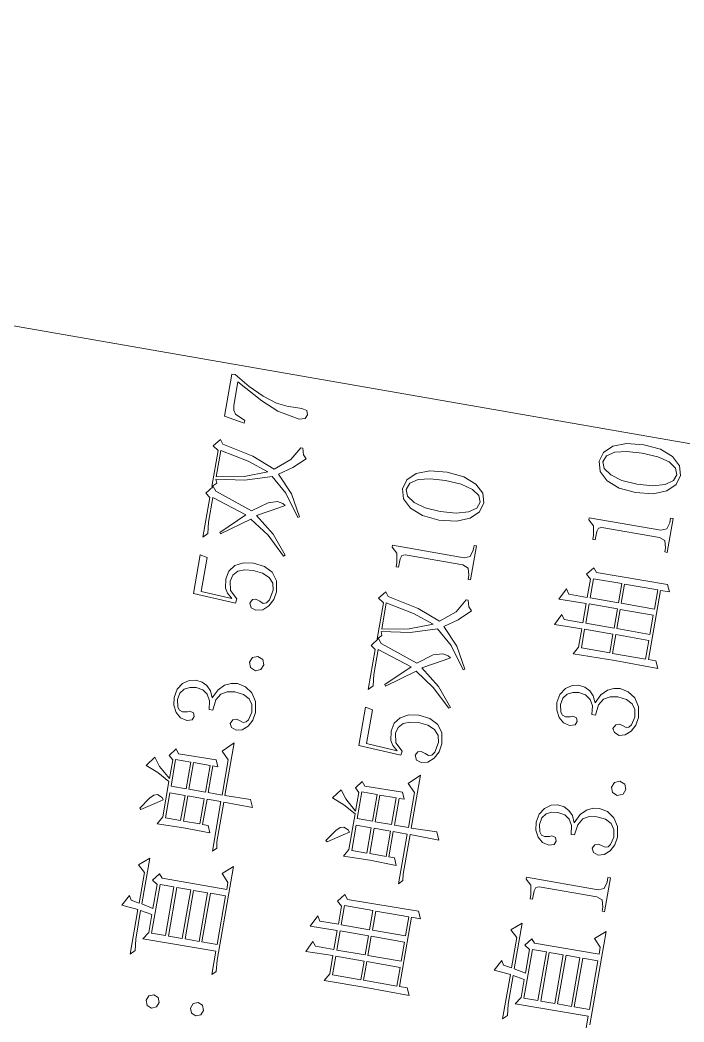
# Model space of a CAD drawing. Extents: x 274235 to 276654, y 142848 to 144425.
# Drawn here: x 275938.925 to 275940.211, y 143105.931 to 143107.872 of the extents above; entities that cross this region are included whole.
import ezdxf

# ---------------------------------------------------------------- set-up
doc = ezdxf.new("R2010")
doc.units = 0
doc.header["$LTSCALE"] = 1.5
doc.layers.get('0').update_dxf_attribs({"linetype": 'CONTINUOUS', "lineweight": 0})
doc.layers.add('_ACM-A-SITE-PAKG', color=1, linetype='CONTINUOUS', lineweight=5)

# ---------------------------------------------------------------- blocks, each defined once
blk = doc.blocks.new('acm_Parking_Truck - Lite Truck 轻型货车-1440549-B1_Working')
at = {"layer": '_ACM-A-SITE-PAKG'}
for p, q in [((1120, 7000), (1120, 1850.1)), ((50.5, 3154.4), (47.7, 3122.3)), ((71.6, 3143.1), (50.5, 3154.4)), ((63.4, 3138.3), (71.6, 3143.1)), ((241.8, 3152.6), (239.9, 3149.8)), ((239.9, 3149.8), (258.3, 3121.4)), ((264.3, 3137.5), (241.8, 3152.6)), ((325.5, 3154.4), (315.8, 3130.1)), ((343.9, 3140.7), (325.5, 3154.4)), ((60.6, 3122.3), (63.4, 3138.3)), ((133.3, 3136.1), (120.4, 3122.3)), ((149.8, 3116.8), (133.3, 3136.1)), ((271.4, 3130), (264.3, 3137.5)), ((273.5, 3123.2), (271.4, 3130)), ((315.8, 3130.1), (302.5, 3105.8)), ((308, 3105.8), (327.8, 3128.7)), ((327.8, 3128.7), (343.9, 3140.7)), ((464.3, 3123.8), (449.6, 3121.6)), ((480.9, 3121), (464.3, 3123.8)), ((864.4, 3131.4), (858, 3122.3)), ((880.1, 3119.5), (864.4, 3131.4)), ((957.3, 3133.2), (950, 3122.3)), ((972, 3121.4), (957.3, 3133.2)), ((-39.6, 3122.3), (-31.4, 3114)), ((47.7, 3122.3), (-39.6, 3122.3)), ((-31.4, 3114), (-9.3, 3116.8)), ((-9.3, 3116.8), (46.8, 3116.8)), ((46.8, 3116.8), (43.1, 3094)), ((55.1, 3094), (59.7, 3116.8)), ((59.7, 3116.8), (149.8, 3116.8)), ((120.4, 3122.3), (60.6, 3122.3)), ((232.6, 3105.8), (217.9, 3114.1)), ((217.9, 3114.1), (218.8, 3062.4)), ((302.5, 3105.8), (232.6, 3105.8)), ((258.3, 3121.4), (265.7, 3110.4)), ((265.7, 3110.4), (269.8, 3113.6)), ((269.8, 3113.6), (273.5, 3123.2)), ((344.8, 3105.8), (308, 3105.8)), ((352.2, 3114.1), (344.8, 3105.8)), ((366.9, 3103), (352.2, 3114.1)), ((427.7, 3104.8), (424.7, 3092.1)), ((436.7, 3115), (427.7, 3104.8)), ((449.6, 3121.6), (436.7, 3115)), ((439.9, 3103), (441.8, 3109.3)), ((441.8, 3109.3), (447.4, 3113.5)), ((447.4, 3113.5), (461.5, 3116.8)), ((461.5, 3116.8), (474.5, 3114.4)), ((474.5, 3114.4), (483.6, 3107.4)), ((493.8, 3112.5), (480.9, 3121)), ((483.6, 3107.4), (488.9, 3097.2)), ((502, 3100.8), (493.8, 3112.5)), ((669.5, 3121.5), (664.9, 3038.5)), ((744.9, 3121.5), (669.5, 3121.5)), ((672.2, 3046.6), (675.9, 3107.3)), ((675.9, 3107.3), (742.2, 3107.3)), ((742.2, 3107.3), (744.9, 3121.5)), ((779.8, 3122.3), (788.1, 3114)), ((858, 3122.3), (779.8, 3122.3)), ((788.1, 3114), (810.2, 3116.8)), ((810.2, 3116.8), (858.9, 3116.8)), ((858.9, 3116.8), (836.8, 3047.8)), ((846, 3038.6), (871.8, 3113.1)), ((871.8, 3113.1), (880.1, 3119.5)), ((879.1, 3122.3), (887.4, 3114)), ((950, 3122.3), (879.1, 3122.3)), ((887.4, 3114), (894.8, 3116.8)), ((894.8, 3116.8), (902.6, 3061.1)), ((899.4, 3116.8), (950.9, 3116.8)), ((909.3, 3064.1), (899.4, 3116.8)), ((950.9, 3116.8), (939.6, 3060.9)), ((950.7, 3053.7), (963.8, 3115)), ((963.8, 3115), (972, 3121.4)), ((1017.5, 3121.5), (1011, 3081.4)), ((1100.5, 3121.5), (1017.5, 3121.5)), ((1025.3, 3100.9), (1032.3, 3105.7)), ((1032.3, 3105.7), (1041.5, 3107.3)), ((1041.5, 3107.3), (1087.6, 3107.3)), ((1087.6, 3107.3), (1059.5, 3055.3)), ((1082.7, 3084.4), (1100.5, 3115.1)), ((1100.5, 3115.1), (1100.5, 3121.5)), ((7.3, 3094), (-6.5, 3103.2)), ((-6.5, 3103.2), (-5.6, 2959.8)), ((43.1, 3094), (7.3, 3094)), ((7.3, 3088.5), (102.9, 3088.5)), ((7.3, 3061.1), (7.3, 3088.5)), ((102, 3094), (55.1, 3094)), ((108.4, 3104.1), (102, 3094)), ((102.9, 3088.5), (102.9, 3061.1)), ((123.1, 3093.1), (108.4, 3104.1)), ((115.8, 3086.6), (123.1, 3093.1)), ((115.8, 2959.8), (115.8, 3086.6)), ((231.7, 3100.3), (281.3, 3100.3)), ((231.7, 3070.5), (231.7, 3100.3)), ((281.3, 3100.3), (281.3, 3070.5)), ((294.2, 3100.3), (346.6, 3100.3)), ((294.2, 3070.5), (294.2, 3100.3)), ((346.6, 3100.3), (346.6, 3070.5)), ((358.6, 3096.6), (366.9, 3103)), ((359.5, 3022.7), (358.6, 3096.6)), ((424.7, 3092.1), (428, 3081.9)), ((441.7, 3093.8), (439.9, 3103)), ((443.6, 3089.2), (441.7, 3093.8)), ((441.7, 3081.8), (443.6, 3089.2)), ((490.7, 3085.4), (488.4, 3071.9)), ((488.9, 3097.2), (490.7, 3085.4)), ((504.8, 3088.4), (502, 3100.8)), ((503.1, 3075.8), (504.8, 3088.4)), ((794.5, 3091.9), (791.8, 3090.1)), ((791.8, 3090.1), (830.4, 3036.7)), ((836.8, 3047.8), (794.5, 3091.9)), ((1016.5, 3081.4), (1025.3, 3100.9)), ((-131.9, 3073), (-135.6, 3063.8)), ((-122.7, 3076.7), (-131.9, 3073)), ((-113.4, 3073), (-122.7, 3076.7)), ((-109.7, 3063.8), (-113.4, 3073)), ((281.3, 3070.5), (231.7, 3070.5)), ((346.6, 3070.5), (294.2, 3070.5)), ((428, 3081.9), (435.1, 3079.1)), ((435.1, 3079.1), (441.7, 3081.8)), ((488.4, 3071.9), (481.5, 3061.7)), ((497.9, 3065.2), (503.1, 3075.8)), ((1011, 3081.4), (1016.5, 3081.4)), ((1068.9, 3054.5), (1082.7, 3084.4)), ((-135.6, 3063.8), (-131.9, 3054.5)), ((-131.9, 3054.5), (-122.7, 3050.8)), ((-122.7, 3050.8), (-113.4, 3054.5)), ((-113.4, 3054.5), (-109.7, 3063.8)), ((102.9, 3061.1), (7.3, 3061.1)), ((7.3, 3055.5), (102.9, 3055.5)), ((7.3, 3028.1), (7.3, 3055.5)), ((102.9, 3055.5), (102.9, 3028.1)), ((218.8, 3062.4), (217.9, 3010.7)), ((231.7, 3065), (281.3, 3065)), ((231.7, 3032.8), (231.7, 3065)), ((281.3, 3065), (281.3, 3032.8)), ((294.2, 3065), (346.6, 3065)), ((294.2, 3032.8), (294.2, 3065)), ((346.6, 3065), (346.6, 3032.8)), ((469.8, 3055.3), (453, 3053.2)), ((453, 3053.2), (453, 3046.1)), ((453, 3046.1), (473.6, 3043.6)), ((481.5, 3061.7), (469.8, 3055.3)), ((476.3, 3051.2), (489.1, 3056.9)), ((493.6, 3042.6), (476.3, 3051.2)), ((489.1, 3056.9), (497.9, 3065.2)), ((681.3, 3056.9), (672.2, 3046.6)), ((673.3, 3036.8), (687.3, 3052)), ((690.1, 3062.2), (681.3, 3056.9)), ((687.3, 3052), (705.1, 3055.5)), ((707.9, 3065), (690.1, 3062.2)), ((705.1, 3055.5), (717.4, 3052.8)), ((723.7, 3061.7), (707.9, 3065)), ((717.4, 3052.8), (726.2, 3044.4)), ((736.3, 3051.8), (723.7, 3061.7)), ((744.5, 3036.6), (736.3, 3051.8)), ((902.6, 3061.1), (918.7, 3010.4)), ((926, 3020.2), (909.3, 3064.1)), ((939.6, 3060.9), (926, 3020.2)), ((933.4, 3008.9), (950.7, 3053.7)), ((1059.5, 3055.3), (1044.9, 3021)), ((1060.1, 3026.8), (1068.9, 3054.5)), ((102.9, 3028.1), (7.3, 3028.1)), ((281.3, 3032.8), (231.7, 3032.8)), ((231.7, 3016.2), (231.7, 3027.3)), ((231.7, 3027.3), (281.3, 3027.3)), ((281.3, 3027.3), (281.3, 2999.8)), ((346.6, 3032.8), (294.2, 3032.8)), ((294.2, 2999.8), (294.2, 3027.3)), ((294.2, 3027.3), (346.6, 3027.3)), ((346.6, 3027.3), (346.6, 3017.2)), ((473.6, 3043.6), (486.4, 3036.1)), ((486.4, 3036.1), (493.1, 3024.6)), ((504.4, 3031.8), (493.6, 3042.6)), ((510, 3019.9), (504.4, 3031.8)), ((664.9, 3038.5), (673.3, 3036.8)), ((726.2, 3044.4), (731.4, 3031.6)), ((731.4, 3031.6), (733.2, 3015.4)), ((747.3, 3017.1), (744.5, 3036.6)), ((830.4, 3036.7), (805.3, 2998.8)), ((808.8, 2989.4), (838.7, 3027.5)), ((838.7, 3027.5), (860.7, 2987.1)), ((867.2, 3009.6), (846, 3038.6)), ((1057.2, 3002.9), (1060.1, 3026.8)), ((7.3, 3022.6), (102.9, 3022.6)), ((7.3, 2995.1), (7.3, 3022.6)), ((102.9, 3022.6), (102.9, 2995.1)), ((217.9, 3010.7), (231.7, 3016.2)), ((346.6, 3017.2), (359.5, 3022.7)), ((377.9, 3014.6), (363.2, 2999.8)), ((398.1, 2994.3), (377.9, 3014.6)), ((433.5, 3008.5), (426.1, 3004.3)), ((441.3, 3004.3), (433.5, 3008.5)), ((493.1, 3024.6), (495.4, 3009.8)), ((495.4, 3009.8), (493.3, 2992.4)), ((508.6, 2991.5), (511.9, 3007.9)), ((511.9, 3007.9), (510, 3019.9)), ((669.8, 3010.8), (661, 3006.6)), ((677.2, 3007.2), (669.8, 3010.8)), ((733.2, 3015.4), (731.1, 2996.4)), ((744.4, 2995.1), (747.3, 3017.1)), ((872.7, 2991.7), (867.2, 3009.6)), ((918.7, 3010.4), (891.1, 2978.8)), ((956.9, 2980.5), (933.4, 3008.9)), ((1044.9, 3021), (1036.9, 2978.2)), ((-122.7, 2989.6), (-131.9, 2985.9)), ((-113.4, 2985.9), (-122.7, 2989.6)), ((102.9, 2995.1), (7.3, 2995.1)), ((7.3, 2989.6), (102.9, 2989.6)), ((7.3, 2959.8), (7.3, 2989.6)), ((102.9, 2989.6), (102.9, 2959.8)), ((281.3, 2999.8), (183.8, 2999.8)), ((183.8, 2999.8), (191.2, 2992.5)), ((191.2, 2992.5), (203.2, 2994.3)), ((203.2, 2994.3), (281.3, 2994.3)), ((281.3, 2994.3), (280.4, 2937.8)), ((363.2, 2999.8), (294.2, 2999.8)), ((294.2, 2994.3), (398.1, 2994.3)), ((295.1, 2944.3), (294.2, 2994.3)), ((426.1, 3004.3), (422.4, 2994.5)), ((422.4, 2994.5), (425.4, 2983.1)), ((439.9, 2983.7), (441.7, 2990.1)), ((443.6, 2997.4), (441.3, 3004.3)), ((441.7, 2990.1), (443.6, 2997.4)), ((493.3, 2992.4), (487, 2980.3)), ((498.9, 2977.1), (508.6, 2991.5)), ((546.7, 2988.2), (542.5, 2977.8)), ((556.6, 2992), (546.7, 2988.2)), ((566.5, 2987.7), (556.6, 2992)), ((661, 3006.6), (657.8, 2997)), ((657.8, 2997), (661.1, 2984.1)), ((673.5, 2985.3), (676.3, 2992.6)), ((676.3, 2992.6), (679, 3000.8)), ((679, 3000.8), (677.2, 3007.2)), ((731.1, 2996.4), (725.1, 2982.4)), ((735.8, 2978.2), (744.4, 2995.1)), ((805.3, 2998.8), (770.6, 2962.2)), ((772.5, 2959.5), (808.8, 2989.4)), ((870.4, 2981.1), (872.7, 2991.7)), ((891.8, 2968), (925.1, 2998.8)), ((925.1, 2998.8), (942.6, 2973.7)), ((1058.1, 2992.9), (1057.2, 3002.9)), ((1058.1, 2976.5), (1058.1, 2992.9)), ((-131.9, 2985.9), (-135.6, 2976.7)), ((-135.6, 2976.7), (-131.9, 2967.4)), ((-109.7, 2976.7), (-113.4, 2985.9)), ((-113.4, 2967.4), (-109.7, 2976.7)), ((144.3, 2973.6), (129.6, 2959.8)), ((161.8, 2954.3), (144.3, 2973.6)), ((425.4, 2983.1), (434.4, 2973)), ((434.4, 2973), (447.5, 2966)), ((441.6, 2978.6), (439.9, 2983.7)), ((446.8, 2974.5), (441.6, 2978.6)), ((462.1, 2970.8), (446.8, 2974.5)), ((476.6, 2973.2), (462.1, 2970.8)), ((487, 2980.3), (476.6, 2973.2)), ((483.5, 2967.1), (498.9, 2977.1)), ((542.5, 2977.8), (546.7, 2967.5)), ((570.7, 2977.8), (566.5, 2987.7)), ((566.5, 2967.5), (570.7, 2977.8)), ((661.1, 2984.1), (670.7, 2973.4)), ((670.7, 2973.4), (684.6, 2966.1)), ((675.7, 2979), (673.5, 2985.3)), ((682.4, 2974.4), (675.7, 2979)), ((701.8, 2970.8), (682.4, 2974.4)), ((715.2, 2973.7), (701.8, 2970.8)), ((725.1, 2982.4), (715.2, 2973.7)), ((721.1, 2967.3), (735.8, 2978.2)), ((891.1, 2978.8), (848.8, 2947.6)), ((860.7, 2987.1), (867.2, 2976)), ((867.2, 2976), (870.4, 2981.1)), ((942.6, 2973.7), (963.8, 2951.3)), ((983.1, 2965), (956.9, 2980.5)), ((1036.9, 2978.2), (1040.1, 2966.9)), ((1055.8, 2966.5), (1058.1, 2976.5)), ((-131.9, 2967.4), (-122.7, 2963.7)), ((-122.7, 2963.7), (-113.4, 2967.4)), ((-5.6, 2959.8), (-51.6, 2959.8)), ((-51.6, 2959.8), (-44.2, 2952.5)), ((-44.2, 2952.5), (-22.2, 2954.3)), ((-22.2, 2954.3), (161.8, 2954.3)), ((102.9, 2959.8), (7.3, 2959.8)), ((129.6, 2959.8), (115.8, 2959.8)), ((447.5, 2966), (463, 2963.7)), ((463, 2963.7), (483.5, 2967.1)), ((546.7, 2967.5), (556.6, 2963.7)), ((556.6, 2963.7), (566.5, 2967.5)), ((684.6, 2966.1), (700.2, 2963.7)), ((700.2, 2963.7), (721.1, 2967.3)), ((770.6, 2962.2), (772.5, 2959.5)), ((850.6, 2944.9), (891.8, 2968)), ((963.8, 2951.3), (970.4, 2957.9)), ((970.4, 2957.9), (983.1, 2961.3)), ((983.1, 2961.3), (983.1, 2965)), ((1040.1, 2966.9), (1048, 2963.7)), ((1048, 2963.7), (1055.8, 2966.5)), ((280.4, 2937.8), (295.1, 2944.3)), ((848.8, 2947.6), (850.6, 2944.9)), ((45, 2778.2), (23.8, 2788.5)), ((23.8, 2788.5), (24.7, 2735.2)), ((36.7, 2771.7), (45, 2778.2)), ((95.6, 2777.3), (73.5, 2788.5)), ((73.5, 2788.5), (74.4, 2735.2)), ((86.4, 2771.7), (95.6, 2777.3)), ((241.8, 2786.7), (239.9, 2783.9)), ((239.9, 2783.9), (258.3, 2755.5)), ((264.3, 2771.5), (241.8, 2786.7)), ((325.5, 2788.5), (315.8, 2764.2)), ((343.9, 2774.7), (325.5, 2788.5)), ((327.8, 2762.8), (343.9, 2774.7)), ((36.7, 2735.2), (36.7, 2771.7)), ((86.4, 2735.2), (86.4, 2771.7)), ((258.3, 2755.5), (265.7, 2744.5)), ((271.4, 2764.1), (264.3, 2771.5)), ((269.8, 2747.7), (273.5, 2757.3)), ((273.5, 2757.3), (271.4, 2764.1)), ((315.8, 2764.2), (302.5, 2739.9)), ((308, 2739.9), (327.8, 2762.8)), ((434, 2755.5), (429.4, 2672.5)), ((509.5, 2755.5), (434, 2755.5)), ((506.7, 2741.4), (509.5, 2755.5)), ((544.4, 2756.3), (552.6, 2748.1)), ((622.5, 2756.3), (544.4, 2756.3)), ((629, 2765.5), (622.5, 2756.3)), ((644.6, 2753.6), (629, 2765.5)), ((643.7, 2756.3), (652, 2748.1)), ((714.5, 2756.3), (643.7, 2756.3)), ((721.9, 2767.3), (714.5, 2756.3)), ((736.6, 2755.4), (721.9, 2767.3)), ((728.3, 2749), (736.6, 2755.4)), ((823.8, 2757.9), (813.5, 2747.3)), ((827.3, 2757.9), (823.8, 2757.9)), ((827.3, 2617.3), (827.3, 2757.9)), ((938.4, 2757.9), (919.4, 2752.4)), ((956.9, 2752.6), (938.4, 2757.9)), ((-25.8, 2743.4), (-24.9, 2661.8)), ((-11.1, 2735.2), (-25.8, 2743.4)), ((130.5, 2744.4), (122.2, 2735.2)), ((145.2, 2732.4), (130.5, 2744.4)), ((232.6, 2739.9), (217.9, 2748.1)), ((217.9, 2748.1), (218.8, 2696.5)), ((302.5, 2739.9), (232.6, 2739.9)), ((265.7, 2744.5), (269.8, 2747.7)), ((344.8, 2739.9), (308, 2739.9)), ((352.2, 2748.1), (344.8, 2739.9)), ((366.9, 2737.1), (352.2, 2748.1)), ((358.6, 2730.6), (366.9, 2737.1)), ((436.8, 2680.7), (440.5, 2741.4)), ((440.5, 2741.4), (506.7, 2741.4)), ((552.6, 2748.1), (574.7, 2750.8)), ((574.7, 2750.8), (623.5, 2750.8)), ((623.5, 2750.8), (601.4, 2681.9)), ((610.6, 2672.7), (636.3, 2747.2)), ((636.3, 2747.2), (644.6, 2753.6)), ((652, 2748.1), (659.3, 2750.8)), ((659.3, 2750.8), (667.2, 2695.1)), ((663.9, 2750.8), (715.4, 2750.8)), ((673.8, 2698.2), (663.9, 2750.8)), ((715.4, 2750.8), (704.2, 2695)), ((715.2, 2687.8), (728.3, 2749)), ((795.7, 2743.8), (787.5, 2743.8)), ((787.5, 2743.8), (787.5, 2739.1)), ((787.5, 2739.1), (804, 2739.1)), ((813.5, 2747.3), (795.7, 2743.8)), ((804, 2739.1), (810.9, 2736.7)), ((810.9, 2736.7), (813.2, 2730.6)), ((904.2, 2735.9), (894.2, 2710.5)), ((919.4, 2752.4), (904.2, 2735.9)), ((916.3, 2731.1), (926.3, 2745.9)), ((926.3, 2745.9), (938.5, 2750.8)), ((938.5, 2750.8), (951.7, 2745.9)), ((951.7, 2745.9), (961.1, 2731.1)), ((971.8, 2736.9), (956.9, 2752.6)), ((981.8, 2711.7), (971.8, 2736.9)), ((-12.1, 2729.6), (24.7, 2729.6)), ((-12.1, 2673.9), (-12.1, 2729.6)), ((24.7, 2735.2), (-11.1, 2735.2)), ((24.7, 2729.6), (24.7, 2673.9)), ((74.4, 2735.2), (36.7, 2735.2)), ((36.7, 2729.6), (74.4, 2729.6)), ((36.7, 2673.9), (36.7, 2729.6)), ((74.4, 2729.6), (74.4, 2673.9)), ((122.2, 2735.2), (86.4, 2735.2)), ((86.4, 2729.6), (124.1, 2729.6)), ((86.4, 2673.9), (86.4, 2729.6)), ((124.1, 2729.6), (124.1, 2673.9)), ((136.9, 2726), (145.2, 2732.4)), ((137.9, 2586.6), (136.9, 2726)), ((231.7, 2734.3), (281.3, 2734.3)), ((231.7, 2704.6), (231.7, 2734.3)), ((281.3, 2734.3), (281.3, 2704.6)), ((294.2, 2734.3), (346.6, 2734.3)), ((294.2, 2704.6), (294.2, 2734.3)), ((346.6, 2734.3), (346.6, 2704.6)), ((359.5, 2656.8), (358.6, 2730.6)), ((559.1, 2726), (556.3, 2724.2)), ((556.3, 2724.2), (595, 2670.8)), ((601.4, 2681.9), (559.1, 2726)), ((813.2, 2730.6), (813.2, 2617.5)), ((909.6, 2708), (916.3, 2731.1)), ((961.1, 2731.1), (966.7, 2708)), ((281.3, 2704.6), (231.7, 2704.6)), ((231.7, 2699), (281.3, 2699)), ((231.7, 2666.9), (231.7, 2699)), ((281.3, 2699), (281.3, 2666.9)), ((346.6, 2704.6), (294.2, 2704.6)), ((294.2, 2699), (346.6, 2699)), ((294.2, 2666.9), (294.2, 2699)), ((346.6, 2699), (346.6, 2666.9)), ((472.5, 2699), (454.6, 2696.3)), ((488.3, 2695.8), (472.5, 2699)), ((690.6, 2654.3), (673.8, 2698.2)), ((894.2, 2710.5), (890.9, 2678.3)), ((907.4, 2678.3), (909.6, 2708)), ((966.7, 2708), (968.6, 2678.3)), ((985.1, 2678.3), (981.8, 2711.7)), ((218.8, 2696.5), (217.9, 2644.8)), ((445.8, 2691), (436.8, 2680.7)), ((437.9, 2670.9), (451.9, 2686)), ((454.6, 2696.3), (445.8, 2691)), ((451.9, 2686), (469.7, 2689.6)), ((469.7, 2689.6), (481.9, 2686.8)), ((481.9, 2686.8), (490.7, 2678.5)), ((500.9, 2685.9), (488.3, 2695.8)), ((490.7, 2678.5), (496, 2665.6)), ((509.1, 2670.7), (500.9, 2685.9)), ((667.2, 2695.1), (683.2, 2644.4)), ((704.2, 2695), (690.6, 2654.3)), ((698, 2643), (715.2, 2687.8)), ((890.9, 2678.3), (894.3, 2644.2)), ((909.6, 2647.3), (907.4, 2678.3)), ((968.6, 2678.3), (966.6, 2647.3)), ((981.8, 2644.8), (985.1, 2678.3)), ((-24.9, 2661.8), (-25.8, 2576.6)), ((24.7, 2673.9), (-12.1, 2673.9)), ((-12.1, 2668.4), (24.7, 2668.4)), ((-12.1, 2603.3), (-12.1, 2668.4)), ((24.7, 2668.4), (24.7, 2603.3)), ((74.4, 2673.9), (36.7, 2673.9)), ((36.7, 2668.4), (74.4, 2668.4)), ((36.7, 2603.3), (36.7, 2668.4)), ((74.4, 2668.4), (74.4, 2603.3)), ((124.1, 2673.9), (86.4, 2673.9)), ((86.4, 2668.4), (124.1, 2668.4)), ((86.4, 2603.3), (86.4, 2668.4)), ((124.1, 2668.4), (124.1, 2603.3)), ((281.3, 2666.9), (231.7, 2666.9)), ((231.7, 2650.3), (231.7, 2661.4)), ((231.7, 2661.4), (281.3, 2661.4)), ((281.3, 2661.4), (281.3, 2633.9)), ((346.6, 2666.9), (294.2, 2666.9)), ((294.2, 2633.9), (294.2, 2661.4)), ((294.2, 2661.4), (346.6, 2661.4)), ((346.6, 2661.4), (346.6, 2651.2)), ((429.4, 2672.5), (437.9, 2670.9)), ((496, 2665.6), (497.7, 2649.5)), ((511.9, 2651.1), (509.1, 2670.7)), ((595, 2670.8), (569.9, 2632.9)), ((573.3, 2623.5), (603.2, 2661.6)), ((603.2, 2661.6), (625.3, 2621.2)), ((631.7, 2643.7), (610.6, 2672.7)), ((217.9, 2644.8), (231.7, 2650.3)), ((346.6, 2651.2), (359.5, 2656.8)), ((377.9, 2648.6), (363.2, 2633.9)), ((398.1, 2628.4), (377.9, 2648.6)), ((425.6, 2640.7), (422.4, 2631)), ((434.4, 2644.9), (425.6, 2640.7)), ((441.7, 2641.2), (434.4, 2644.9)), ((443.6, 2634.9), (441.7, 2641.2)), ((497.7, 2649.5), (495.7, 2630.5)), ((509, 2629.2), (511.9, 2651.1)), ((637.3, 2625.8), (631.7, 2643.7)), ((683.2, 2644.4), (655.7, 2612.8)), ((721.4, 2614.6), (698, 2643)), ((894.3, 2644.2), (904.6, 2618.8)), ((916.3, 2624.1), (909.6, 2647.3)), ((966.6, 2647.3), (960.6, 2624.1)), ((971.8, 2619.3), (981.8, 2644.8)), ((281.3, 2633.9), (183.8, 2633.9)), ((183.8, 2633.9), (191.2, 2626.6)), ((191.2, 2626.6), (203.2, 2628.4)), ((203.2, 2628.4), (281.3, 2628.4)), ((281.3, 2628.4), (280.4, 2571.9)), ((363.2, 2633.9), (294.2, 2633.9)), ((294.2, 2628.4), (398.1, 2628.4)), ((295.1, 2578.4), (294.2, 2628.4)), ((422.4, 2631), (425.6, 2618.2)), ((438.1, 2619.4), (440.8, 2626.7)), ((440.3, 2613), (438.1, 2619.4)), ((440.8, 2626.7), (443.6, 2634.9)), ((495.7, 2630.5), (489.6, 2616.5)), ((500.3, 2612.2), (509, 2629.2)), ((569.9, 2632.9), (535.2, 2596.3)), ((537, 2593.6), (573.3, 2623.5)), ((625.3, 2621.2), (631.7, 2610.1)), ((635, 2615.2), (637.3, 2625.8)), ((656.3, 2602), (689.7, 2632.9)), ((689.7, 2632.9), (707.2, 2607.8)), ((926.3, 2609.7), (916.3, 2624.1)), ((960.6, 2624.1), (951.1, 2609.7)), ((956.9, 2603.2), (971.8, 2619.3)), ((24.7, 2603.3), (-12.1, 2603.3)), ((74.4, 2603.3), (36.7, 2603.3)), ((124.1, 2603.3), (86.4, 2603.3)), ((425.6, 2618.2), (435.3, 2607.5)), ((435.3, 2607.5), (449.1, 2600.2)), ((447, 2608.5), (440.3, 2613)), ((466.4, 2604.9), (447, 2608.5)), ((449.1, 2600.2), (464.8, 2597.8)), ((464.8, 2597.8), (485.7, 2601.4)), ((479.8, 2607.8), (466.4, 2604.9)), ((489.6, 2616.5), (479.8, 2607.8)), ((485.7, 2601.4), (500.3, 2612.2)), ((655.7, 2612.8), (613.3, 2581.7)), ((615.2, 2579), (656.3, 2602)), ((631.7, 2610.1), (635, 2615.2)), ((707.2, 2607.8), (728.3, 2585.4)), ((747.6, 2599.1), (721.4, 2614.6)), ((795.7, 2602.5), (787.5, 2602.5)), ((787.5, 2602.5), (787.5, 2597.8)), ((809.1, 2606.2), (795.7, 2602.5)), ((813.2, 2617.5), (809.1, 2606.2)), ((831.9, 2606.2), (827.3, 2617.3)), ((844.8, 2602.5), (831.9, 2606.2)), ((854, 2602.5), (844.8, 2602.5)), ((854, 2597.8), (854, 2602.5)), ((904.6, 2618.8), (920, 2603.1)), ((920, 2603.1), (938.4, 2597.8)), ((938.5, 2604.9), (926.3, 2609.7)), ((938.4, 2597.8), (956.9, 2603.2)), ((951.1, 2609.7), (938.5, 2604.9)), ((-25.8, 2576.6), (-12.1, 2583)), ((-12.1, 2583), (-12.1, 2597.8)), ((-12.1, 2597.8), (124.1, 2597.8)), ((124.1, 2597.8), (124.1, 2580.3)), ((124.1, 2580.3), (137.9, 2586.6)), ((535.2, 2596.3), (537, 2593.6)), ((613.3, 2581.7), (615.2, 2579)), ((728.3, 2585.4), (735, 2592)), ((735, 2592), (747.6, 2595.4)), ((747.6, 2595.4), (747.6, 2599.1)), ((787.5, 2597.8), (854, 2597.8)), ((280.4, 2571.9), (295.1, 2578.4)), ((50.5, 2422.6), (47.7, 2390.4)), ((71.6, 2411.2), (50.5, 2422.6)), ((60.6, 2390.4), (63.4, 2406.5)), ((63.4, 2406.5), (71.6, 2411.2)), ((751.3, 2412.3), (730.2, 2422.6)), ((730.2, 2422.6), (731.1, 2369.2)), ((743, 2405.7), (751.3, 2412.3)), ((801.9, 2411.4), (779.8, 2422.6)), ((779.8, 2422.6), (780.7, 2369.2)), ((792.7, 2405.7), (801.9, 2411.4)), ((-39.6, 2390.4), (-31.4, 2382.1)), ((47.7, 2390.4), (-39.6, 2390.4)), ((120.4, 2390.4), (60.6, 2390.4)), ((133.3, 2404.2), (120.4, 2390.4)), ((149.8, 2384.9), (133.3, 2404.2)), ((235.2, 2392), (224.9, 2381.4)), ((238.7, 2392), (235.2, 2392)), ((238.7, 2251.4), (238.7, 2392)), ((331.8, 2389.8), (319, 2383.1)), ((346.6, 2392), (331.8, 2389.8)), ((363.1, 2389.1), (346.6, 2392)), ((376, 2380.6), (363.1, 2389.1)), ((567.3, 2389.8), (554.4, 2383.1)), ((582, 2392), (567.3, 2389.8)), ((598.6, 2389.1), (582, 2392)), ((611.5, 2380.6), (598.6, 2389.1)), ((743, 2369.2), (743, 2405.7)), ((792.7, 2369.2), (792.7, 2405.7)), ((941.5, 2392), (931.3, 2381.4)), ((945.1, 2392), (941.5, 2392)), ((945.1, 2251.4), (945.1, 2392)), ((1037.1, 2386.5), (1021.9, 2370)), ((1056.2, 2392), (1037.1, 2386.5)), ((1074.6, 2386.7), (1056.2, 2392)), ((1089.6, 2370.9), (1074.6, 2386.7)), ((-31.4, 2382.1), (-9.3, 2384.9)), ((-9.3, 2384.9), (46.8, 2384.9)), ((7.3, 2362.2), (-6.5, 2371.4)), ((-6.5, 2371.4), (-5.6, 2228)), ((46.8, 2384.9), (43.1, 2362.2)), ((55.1, 2362.2), (59.7, 2384.9)), ((59.7, 2384.9), (149.8, 2384.9)), ((108.4, 2372.3), (102, 2362.2)), ((123.1, 2361.3), (108.4, 2372.3)), ((207.1, 2377.8), (198.9, 2377.8)), ((198.9, 2377.8), (198.9, 2373.1)), ((198.9, 2373.1), (215.4, 2373.1)), ((224.9, 2381.4), (207.1, 2377.8)), ((215.4, 2373.1), (222.3, 2370.8)), ((222.3, 2370.8), (224.6, 2364.7)), ((310, 2373), (307, 2360.3)), ((319, 2383.1), (310, 2373)), ((322.2, 2371.1), (324, 2377.4)), ((324, 2362), (322.2, 2371.1)), ((324, 2377.4), (329.7, 2381.7)), ((329.7, 2381.7), (343.7, 2384.9)), ((343.7, 2384.9), (356.8, 2382.6)), ((356.8, 2382.6), (365.9, 2375.5)), ((365.9, 2375.5), (371.2, 2365.3)), ((384.3, 2368.9), (376, 2380.6)), ((387.1, 2356.5), (384.3, 2368.9)), ((545.4, 2373), (542.5, 2360.3)), ((554.4, 2383.1), (545.4, 2373)), ((557.6, 2371.1), (559.5, 2377.4)), ((559.5, 2362), (557.6, 2371.1)), ((559.5, 2377.4), (565.1, 2381.7)), ((565.1, 2381.7), (579.2, 2384.9)), ((579.2, 2384.9), (592.3, 2382.6)), ((592.3, 2382.6), (601.3, 2375.5)), ((601.3, 2375.5), (606.6, 2365.3)), ((619.7, 2368.9), (611.5, 2380.6)), ((622.5, 2356.5), (619.7, 2368.9)), ((680.5, 2377.5), (681.4, 2295.9)), ((695.2, 2369.2), (680.5, 2377.5)), ((731.1, 2369.2), (695.2, 2369.2)), ((780.7, 2369.2), (743, 2369.2)), ((828.6, 2369.2), (792.7, 2369.2)), ((836.8, 2378.4), (828.6, 2369.2)), ((851.6, 2366.5), (836.8, 2378.4)), ((913.5, 2377.8), (905.2, 2377.8)), ((905.2, 2377.8), (905.2, 2373.1)), ((905.2, 2373.1), (921.7, 2373.1)), ((931.3, 2381.4), (913.5, 2377.8)), ((921.7, 2373.1), (928.6, 2370.8)), ((928.6, 2370.8), (930.9, 2364.7)), ((1021.9, 2370), (1012, 2344.6)), ((1034.1, 2365.2), (1044.1, 2380)), ((1044.1, 2380), (1056.2, 2384.9)), ((1056.2, 2384.9), (1069.4, 2380)), ((1069.4, 2380), (1078.8, 2365.2)), ((1099.5, 2345.8), (1089.6, 2370.9)), ((43.1, 2362.2), (7.3, 2362.2)), ((7.3, 2356.7), (102.9, 2356.7)), ((7.3, 2329.2), (7.3, 2356.7)), ((102, 2362.2), (55.1, 2362.2)), ((102.9, 2356.7), (102.9, 2329.2)), ((115.8, 2354.8), (123.1, 2361.3)), ((115.8, 2228), (115.8, 2354.8)), ((224.6, 2364.7), (224.6, 2251.5)), ((307, 2360.3), (310.3, 2350)), ((310.3, 2350), (317.4, 2347.2)), ((317.4, 2347.2), (324, 2350)), ((325.8, 2357.4), (324, 2362)), ((324, 2350), (325.8, 2357.4)), ((372.9, 2353.6), (370.6, 2340)), ((371.2, 2365.3), (372.9, 2353.6)), ((385.3, 2343.9), (387.1, 2356.5)), ((542.5, 2360.3), (545.8, 2350)), ((545.8, 2350), (552.8, 2347.2)), ((552.8, 2347.2), (559.4, 2350)), ((559.4, 2350), (561.3, 2357.4)), ((561.3, 2357.4), (559.5, 2362)), ((608.4, 2353.6), (606.1, 2340)), ((606.6, 2365.3), (608.4, 2353.6)), ((620.8, 2343.9), (622.5, 2356.5)), ((694.3, 2363.7), (731.1, 2363.7)), ((694.3, 2308), (694.3, 2363.7)), ((731.1, 2363.7), (731.1, 2308)), ((743, 2363.7), (780.7, 2363.7)), ((743, 2308), (743, 2363.7)), ((780.7, 2363.7), (780.7, 2308)), ((792.7, 2363.7), (830.4, 2363.7)), ((792.7, 2308), (792.7, 2363.7)), ((830.4, 2363.7), (830.4, 2308)), ((843.3, 2360.1), (851.6, 2366.5)), ((844.2, 2220.7), (843.3, 2360.1)), ((930.9, 2364.7), (930.9, 2251.5)), ((1027.4, 2342.1), (1034.1, 2365.2)), ((1078.8, 2365.2), (1084.4, 2342.1)), ((102.9, 2329.2), (7.3, 2329.2)), ((363.8, 2329.8), (352, 2323.5)), ((370.6, 2340), (363.8, 2329.8)), ((371.4, 2325.1), (380.2, 2333.4)), ((380.2, 2333.4), (385.3, 2343.9)), ((599.2, 2329.8), (587.5, 2323.5)), ((606.1, 2340), (599.2, 2329.8)), ((606.8, 2325.1), (615.6, 2333.4)), ((615.6, 2333.4), (620.8, 2343.9)), ((1012, 2344.6), (1008.6, 2312.4)), ((1025.1, 2312.4), (1027.4, 2342.1)), ((1084.4, 2342.1), (1086.3, 2312.4)), ((1102.8, 2312.4), (1099.5, 2345.8)), ((7.3, 2323.7), (102.9, 2323.7)), ((7.3, 2296.2), (7.3, 2323.7)), ((102.9, 2323.7), (102.9, 2296.2)), ((352, 2323.5), (335.3, 2321.3)), ((335.3, 2321.3), (335.3, 2314.3)), ((335.3, 2314.3), (355.9, 2311.8)), ((355.9, 2311.8), (368.7, 2304.3)), ((358.6, 2319.3), (371.4, 2325.1)), ((375.9, 2310.8), (358.6, 2319.3)), ((386.7, 2300), (375.9, 2310.8)), ((587.5, 2323.5), (570.7, 2321.3)), ((570.7, 2321.3), (570.7, 2314.3)), ((570.7, 2314.3), (591.3, 2311.8)), ((591.3, 2311.8), (604.2, 2304.3)), ((594.1, 2319.3), (606.8, 2325.1)), ((611.4, 2310.8), (594.1, 2319.3)), ((622.1, 2300), (611.4, 2310.8)), ((1008.6, 2312.4), (1012.1, 2278.3)), ((1027.4, 2281.4), (1025.1, 2312.4)), ((1086.3, 2312.4), (1084.3, 2281.4)), ((1099.5, 2278.9), (1102.8, 2312.4)), ((102.9, 2296.2), (7.3, 2296.2)), ((7.3, 2290.7), (102.9, 2290.7)), ((7.3, 2263.3), (7.3, 2290.7)), ((102.9, 2290.7), (102.9, 2263.3)), ((368.7, 2304.3), (375.4, 2292.7)), ((375.4, 2292.7), (377.6, 2278)), ((392.3, 2288), (386.7, 2300)), ((604.2, 2304.3), (610.9, 2292.7)), ((610.9, 2292.7), (613.1, 2278)), ((627.7, 2288), (622.1, 2300)), ((681.4, 2295.9), (680.5, 2210.7)), ((731.1, 2308), (694.3, 2308)), ((694.3, 2302.5), (731.1, 2302.5)), ((694.3, 2237.4), (694.3, 2302.5)), ((731.1, 2302.5), (731.1, 2237.4)), ((780.7, 2308), (743, 2308)), ((743, 2302.5), (780.7, 2302.5)), ((743, 2237.4), (743, 2302.5)), ((780.7, 2302.5), (780.7, 2237.4)), ((830.4, 2308), (792.7, 2308)), ((792.7, 2302.5), (830.4, 2302.5)), ((792.7, 2237.4), (792.7, 2302.5)), ((830.4, 2302.5), (830.4, 2237.4)), ((308.3, 2272.4), (304.7, 2262.6)), ((315.7, 2276.6), (308.3, 2272.4)), ((323.5, 2272.5), (315.7, 2276.6)), ((325.8, 2265.6), (323.5, 2272.5)), ((377.6, 2278), (375.6, 2260.6)), ((390.9, 2259.6), (394.1, 2276)), ((394.1, 2276), (392.3, 2288)), ((543.8, 2272.4), (540.1, 2262.6)), ((551.2, 2276.6), (543.8, 2272.4)), ((559, 2272.5), (551.2, 2276.6)), ((561.3, 2265.6), (559, 2272.5)), ((613.1, 2278), (611, 2260.6)), ((626.3, 2259.6), (629.6, 2276)), ((629.6, 2276), (627.7, 2288)), ((1012.1, 2278.3), (1022.4, 2252.9)), ((1034.1, 2258.2), (1027.4, 2281.4)), ((1084.3, 2281.4), (1078.3, 2258.2)), ((1089.6, 2253.4), (1099.5, 2278.9)), ((102.9, 2263.3), (7.3, 2263.3)), ((7.3, 2257.8), (102.9, 2257.8)), ((7.3, 2228), (7.3, 2257.8)), ((102.9, 2257.8), (102.9, 2228)), ((224.6, 2251.5), (220.5, 2240.3)), ((243.3, 2240.3), (238.7, 2251.4)), ((304.7, 2262.6), (307.7, 2251.2)), ((307.7, 2251.2), (316.7, 2241.2)), ((322.2, 2251.8), (324, 2258.2)), ((323.9, 2246.7), (322.2, 2251.8)), ((324, 2258.2), (325.8, 2265.6)), ((375.6, 2260.6), (369.3, 2248.5)), ((381.2, 2245.2), (390.9, 2259.6)), ((429, 2256.3), (424.7, 2246)), ((438.9, 2260.1), (429, 2256.3)), ((448.8, 2255.9), (438.9, 2260.1)), ((453, 2246), (448.8, 2255.9)), ((540.1, 2262.6), (543.1, 2251.2)), ((543.1, 2251.2), (552.1, 2241.2)), ((557.6, 2251.8), (559.5, 2258.2)), ((559.3, 2246.7), (557.6, 2251.8)), ((559.5, 2258.2), (561.3, 2265.6)), ((611, 2260.6), (604.8, 2248.5)), ((616.7, 2245.2), (626.3, 2259.6)), ((930.9, 2251.5), (926.8, 2240.3)), ((949.7, 2240.3), (945.1, 2251.4)), ((1022.4, 2252.9), (1037.7, 2237.1)), ((1044.1, 2243.7), (1034.1, 2258.2)), ((1078.3, 2258.2), (1068.8, 2243.7)), ((1074.6, 2237.2), (1089.6, 2253.4)), ((144.3, 2241.8), (129.6, 2228)), ((161.8, 2222.4), (144.3, 2241.8)), ((207.1, 2236.6), (198.9, 2236.6)), ((198.9, 2236.6), (198.9, 2231.9)), ((198.9, 2231.9), (265.4, 2231.9)), ((220.5, 2240.3), (207.1, 2236.6)), ((256.2, 2236.6), (243.3, 2240.3)), ((265.4, 2236.6), (256.2, 2236.6)), ((265.4, 2231.9), (265.4, 2236.6)), ((316.7, 2241.2), (329.8, 2234.2)), ((329.1, 2242.6), (323.9, 2246.7)), ((344.4, 2238.9), (329.1, 2242.6)), ((329.8, 2234.2), (345.2, 2231.9)), ((358.9, 2241.3), (344.4, 2238.9)), ((345.2, 2231.9), (365.8, 2235.2)), ((369.3, 2248.5), (358.9, 2241.3)), ((365.8, 2235.2), (381.2, 2245.2)), ((424.7, 2246), (429, 2235.6)), ((429, 2235.6), (438.9, 2231.9)), ((438.9, 2231.9), (448.8, 2235.6)), ((448.8, 2235.6), (453, 2246)), ((552.1, 2241.2), (565.2, 2234.2)), ((564.5, 2242.6), (559.3, 2246.7)), ((579.8, 2238.9), (564.5, 2242.6)), ((565.2, 2234.2), (580.7, 2231.9)), ((594.4, 2241.3), (579.8, 2238.9)), ((580.7, 2231.9), (601.2, 2235.2)), ((604.8, 2248.5), (594.4, 2241.3)), ((601.2, 2235.2), (616.7, 2245.2)), ((731.1, 2237.4), (694.3, 2237.4)), ((694.3, 2217.1), (694.3, 2231.9)), ((694.3, 2231.9), (830.4, 2231.9)), ((780.7, 2237.4), (743, 2237.4)), ((830.4, 2237.4), (792.7, 2237.4)), ((830.4, 2231.9), (830.4, 2214.4)), ((913.5, 2236.6), (905.2, 2236.6)), ((905.2, 2236.6), (905.2, 2231.9)), ((905.2, 2231.9), (971.7, 2231.9)), ((926.8, 2240.3), (913.5, 2236.6)), ((962.5, 2236.6), (949.7, 2240.3)), ((971.7, 2236.6), (962.5, 2236.6)), ((971.7, 2231.9), (971.7, 2236.6)), ((1037.7, 2237.1), (1056.2, 2231.9)), ((1056.2, 2238.9), (1044.1, 2243.7)), ((1068.8, 2243.7), (1056.2, 2238.9)), ((1056.2, 2231.9), (1074.6, 2237.2)), ((-5.6, 2228), (-51.6, 2228)), ((-22.2, 2222.4), (161.8, 2222.4)), ((102.9, 2228), (7.3, 2228)), ((129.6, 2228), (115.8, 2228)), ((680.5, 2210.7), (694.3, 2217.1)), ((830.4, 2214.4), (844.2, 2220.7))]:
    blk.add_line(p, q, dxfattribs=at)
blk = doc.blocks.new('BASEMENT20250512')
at = {"layer": '_ACM-A-SITE-PAKG', "rotation": 89.99999999999746}
blk.add_blockref('acm_Parking_Truck - Lite Truck 轻型货车-1440549-B1_Working', (697404.1245, 648804.5656), dxfattribs=at)

msp = doc.modelspace()

# ---------------------------------------------------------------- block references
at = {"xscale": 0.0009999999999999994, "yscale": 0.001, "zscale": 0.001, "rotation": 350.1075696352769}
msp.add_blockref('BASEMENT20250512', (275143.7222, 142586.2208), dxfattribs=at)

doc.saveas('drawing.dxf')
